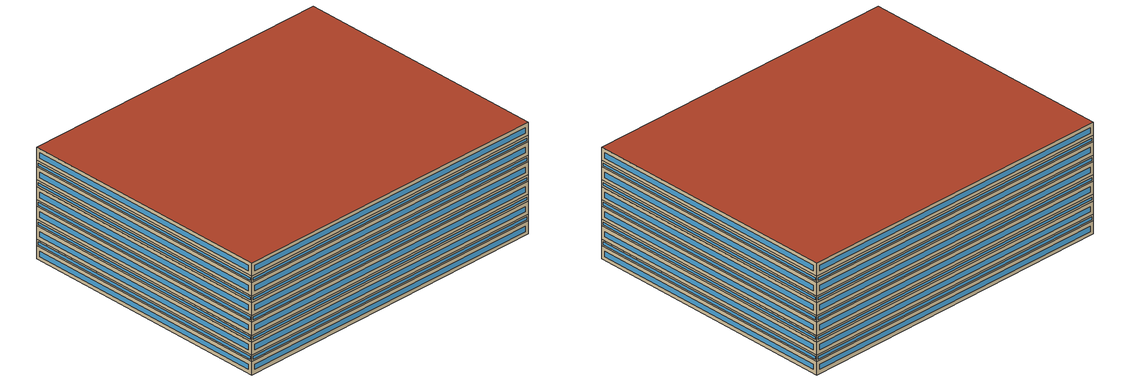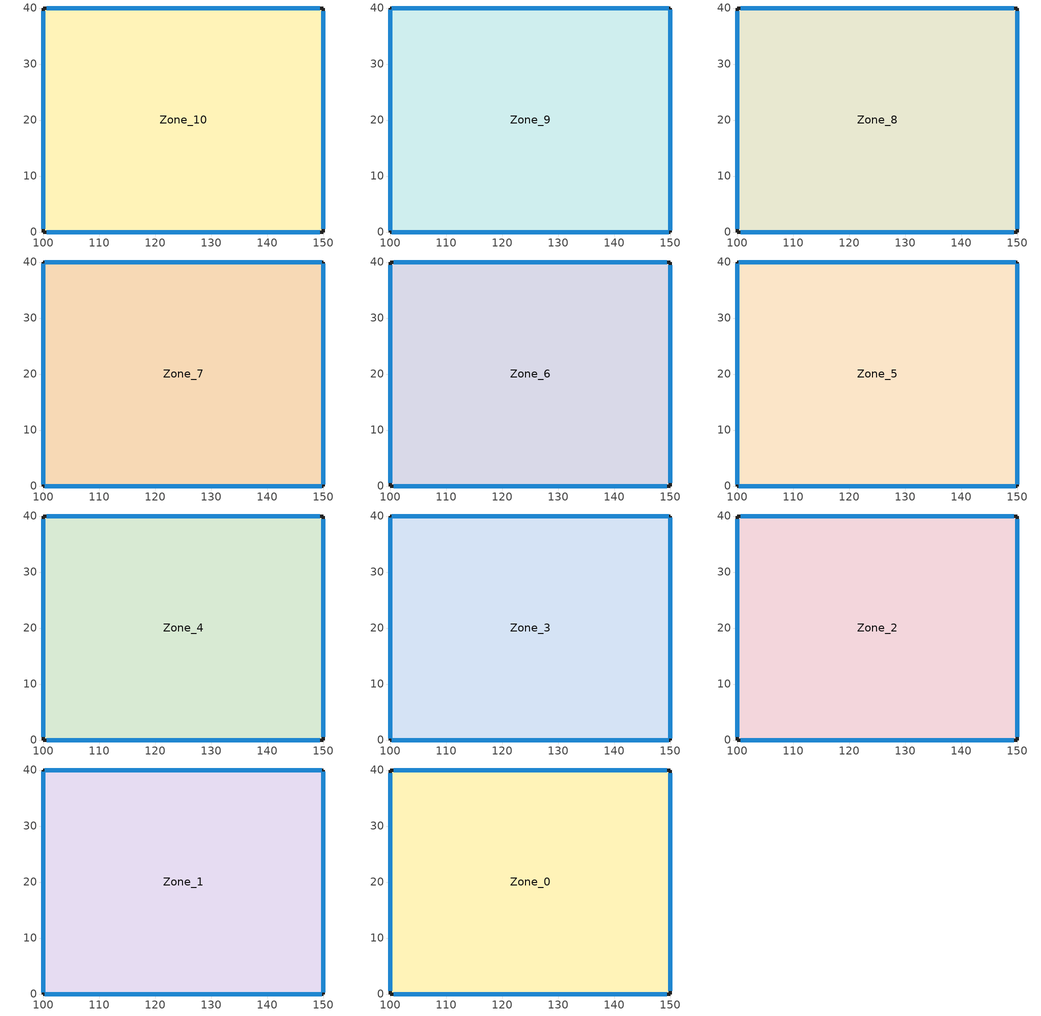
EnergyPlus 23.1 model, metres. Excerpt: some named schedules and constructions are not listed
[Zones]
Zone_10
 floor outside (90.1-2019 Nonresidential CZ 0 Exterior Floor (Mass)): 150,0 100,0 100,40 150,40 z0.5
 wall outside (90.1-2019 Nonresidential CZ 0 Exterior Wall (Mass)): 150,0 150,40 100,40 100,0 150,0 z0.5:2.5
 window (90.1-2019 Nonresidential CZ 0 Glazing (Operable)): 150,0.59 150,39.41 / 149.41,40 100.59,40 / 100,39.41 100,0.59 / 100.59,0 149.41,0 z1.09:1.91
Zone_9
 floor to Zone_10 (Interior Slab (Mass)_FLIPPED): 150,0 100,0 100,40 150,40 z2.5
 wall outside (90.1-2019 Nonresidential CZ 0 Exterior Wall (Mass)): 150,0 150,40 100,40 100,0 150,0 z2.5:3.5
 window (90.1-2019 Nonresidential CZ 0 Glazing (Operable)): 150,0.3 150,39.7 / 149.7,40 100.3,40 / 100,39.7 100,0.3 / 100.3,0 149.7,0 z2.8:3.2
Zone_8
 floor to Zone_9 (Interior Slab (Mass)_FLIPPED): 150,0 100,0 100,40 150,40 z3.5
 wall outside (90.1-2019 Nonresidential CZ 0 Exterior Wall (Mass)): 150,0 150,40 100,40 100,0 150,0 z3.5:5.5
 window (90.1-2019 Nonresidential CZ 0 Glazing (Operable)): 150,0.59 150,39.41 / 149.41,40 100.59,40 / 100,39.41 100,0.59 / 100.59,0 149.41,0 z4.09:4.91
Zone_7
 floor to Zone_8 (Interior Slab (Mass)_FLIPPED): 150,0 100,0 100,40 150,40 z5.5
 wall outside (90.1-2019 Nonresidential CZ 0 Exterior Wall (Mass)): 150,0 150,40 100,40 100,0 150,0 z5.5:6.5
 window (90.1-2019 Nonresidential CZ 0 Glazing (Operable)): 150,0.3 150,39.7 / 149.7,40 100.3,40 / 100,39.7 100,0.3 / 100.3,0 149.7,0 z5.8:6.2
Zone_6
 floor to Zone_7 (Interior Slab (Mass)_FLIPPED): 150,0 100,0 100,40 150,40 z6.5
 wall outside (90.1-2019 Nonresidential CZ 0 Exterior Wall (Mass)): 150,0 150,40 100,40 100,0 150,0 z6.5:8.5
 window (90.1-2019 Nonresidential CZ 0 Glazing (Operable)): 150,0.59 150,39.41 / 149.41,40 100.59,40 / 100,39.41 100,0.59 / 100.59,0 149.41,0 z7.09:7.91
Zone_5
 floor to Zone_6 (Interior Slab (Mass)_FLIPPED): 150,0 100,0 100,40 150,40 z8.5
 wall outside (90.1-2019 Nonresidential CZ 0 Exterior Wall (Mass)): 150,0 150,40 100,40 100,0 150,0 z8.5:9.5
 window (90.1-2019 Nonresidential CZ 0 Glazing (Operable)): 150,0.3 150,39.7 / 149.7,40 100.3,40 / 100,39.7 100,0.3 / 100.3,0 149.7,0 z8.8:9.2
Zone_4
 floor to Zone_5 (Interior Slab (Mass)_FLIPPED): 150,0 100,0 100,40 150,40 z9.5
 wall outside (90.1-2019 Nonresidential CZ 0 Exterior Wall (Mass)): 150,0 150,40 100,40 100,0 150,0 z9.5:11.5
 window (90.1-2019 Nonresidential CZ 0 Glazing (Operable)): 150,0.59 150,39.41 / 149.41,40 100.59,40 / 100,39.41 100,0.59 / 100.59,0 149.41,0 z10.09:10.91
Zone_3
 floor to Zone_4 (Interior Slab (Mass)_FLIPPED): 150,0 100,0 100,40 150,40 z11.5
 wall outside (90.1-2019 Nonresidential CZ 0 Exterior Wall (Mass)): 150,0 150,40 100,40 100,0 150,0 z11.5:12.5
 window (90.1-2019 Nonresidential CZ 0 Glazing (Operable)): 150,0.3 150,39.7 / 149.7,40 100.3,40 / 100,39.7 100,0.3 / 100.3,0 149.7,0 z11.8:12.2
Zone_2
 floor to Zone_3 (Interior Slab (Mass)_FLIPPED): 150,0 100,0 100,40 150,40 z12.5
 wall outside (90.1-2019 Nonresidential CZ 0 Exterior Wall (Mass)): 150,0 150,40 100,40 100,0 150,0 z12.5:14.5
 window (90.1-2019 Nonresidential CZ 0 Glazing (Operable)): 150,0.59 150,39.41 / 149.41,40 100.59,40 / 100,39.41 100,0.59 / 100.59,0 149.41,0 z13.09:13.91
Zone_1
 floor to Zone_2 (Interior Slab (Mass)_FLIPPED): 150,0 100,0 100,40 150,40 z14.5
 wall outside (90.1-2019 Nonresidential CZ 0 Exterior Wall (Mass)): 150,0 150,40 100,40 100,0 150,0 z14.5:15.5
 window (90.1-2019 Nonresidential CZ 0 Glazing (Operable)): 150,0.3 150,39.7 / 149.7,40 100.3,40 / 100,39.7 100,0.3 / 100.3,0 149.7,0 z14.8:15.2
Zone_0
 floor to Zone_1 (Interior Slab (Mass)_FLIPPED): 150,0 100,0 100,40 150,40 z15.5
 wall outside (90.1-2019 Nonresidential CZ 0 Exterior Wall (Mass)): 150,0 150,40 100,40 100,0 150,0 z15.5:17.5
 window (90.1-2019 Nonresidential CZ 0 Glazing (Operable)): 150,0.59 150,39.41 / 149.41,40 100.59,40 / 100,39.41 100,0.59 / 100.59,0 149.41,0 z16.09:16.91
 roof outside (90.1-2019 Nonresidential CZ 0 Exterior Roof (Mass)): 150,0 150,40 100,40 100,0 z17.5
[Schedule:Week:Daily]
NatVentAvail_Zone_3_28: d80e90af-589b-43bb-b88a-c8fc7f86555a, e2495a7b-3557-4f34-a79a-8bb84a395f04, a6f10251-181e-4d9f-8642-d4905c0fa19c, 83df80be-4a06-49b6-abc3-09a4a07ff74b, e7a281bd-52c2-46c5-981f-dd0cb92ea178, 3a408d6b-6706-4f19-9da4-175efdc346c1, bbdb9603-99d2-4945-a40f-8860eb3ecb7d, d80e90af-589b-43bb-b88a-c8fc7f86555a, d80e90af-589b-43bb-b88a-c8fc7f86555a, d80e90af-589b-43bb-b88a-c8fc7f86555a, d80e90af-589b-43bb-b88a-c8fc7f86555a, d80e90af-589b-43bb-b88a-c8fc7f86555a
NatVentAvail_Zone_3_29: 76ea2deb-3a98-498d-b5d3-83188b9adfd5, 51b88822-a988-4789-91b6-81b324833c6f, 24ed91e4-add4-4406-9937-6e0c70eb6394, 49316db7-593b-4673-a474-59197a7b1b01, e7a281bd-52c2-46c5-981f-dd0cb92ea178, e7a281bd-52c2-46c5-981f-dd0cb92ea178, 5ff06012-698c-4b8d-92ce-bd57898b1fdf, 76ea2deb-3a98-498d-b5d3-83188b9adfd5, 76ea2deb-3a98-498d-b5d3-83188b9adfd5, 76ea2deb-3a98-498d-b5d3-83188b9adfd5, 76ea2deb-3a98-498d-b5d3-83188b9adfd5, 76ea2deb-3a98-498d-b5d3-83188b9adfd5
NatVentAvail_Zone_3_30: 6d4f6ddf-91d3-466e-917f-9082039be961, 3c8b651d-c98e-4425-a7c7-2414b5bc7adb, 88ce0cd5-ef56-4b29-860a-b077dc0acaac, 19ab8196-e835-4e14-8224-0e0e2faa170b, 51bea33f-3ec7-47fd-b0b6-314792ea5e7d, 4a491d06-1568-4bd6-ad5c-b0ddd39c625f, 09d4aaac-a222-403c-96c6-562b6c143c8e, 6d4f6ddf-91d3-466e-917f-9082039be961, 6d4f6ddf-91d3-466e-917f-9082039be961, 6d4f6ddf-91d3-466e-917f-9082039be961, 6d4f6ddf-91d3-466e-917f-9082039be961, 6d4f6ddf-91d3-466e-917f-9082039be961
NatVentAvail_Zone_3_31: 08b02658-76b2-4b86-bd93-ddacbb11fa89, 39518dd0-0a15-466f-8698-f2fcd11dc8e4, 24ed91e4-add4-4406-9937-6e0c70eb6394, 8e26ca55-ed77-4f99-8675-7e725032b6c5, 56324009-1315-4375-bfbb-6722f60f8826, 3ea86236-a702-47e3-8e0d-a12033049186, 59f253c3-886c-497e-8655-a8acbb058e50, 08b02658-76b2-4b86-bd93-ddacbb11fa89, 08b02658-76b2-4b86-bd93-ddacbb11fa89, 08b02658-76b2-4b86-bd93-ddacbb11fa89, 08b02658-76b2-4b86-bd93-ddacbb11fa89, 08b02658-76b2-4b86-bd93-ddacbb11fa89
NatVentAvail_Zone_3_32: bfbba250-1cfe-49cc-baa1-2a7f3d2062b8, 64e8c2a3-39b4-4f80-b981-4350c4fa29a9, bde229f1-f247-4455-9d0f-cf9f7d2f75bd, 3ead279e-94c7-4aca-9ef9-97f1ea18fa04, 61543029-a467-43b4-84b0-0e6fa0097de7, 967d349e-d181-4d60-a15c-066234133871, f8ea0cde-5d29-42fe-99d1-4bdac3931485, bfbba250-1cfe-49cc-baa1-2a7f3d2062b8, bfbba250-1cfe-49cc-baa1-2a7f3d2062b8, bfbba250-1cfe-49cc-baa1-2a7f3d2062b8, bfbba250-1cfe-49cc-baa1-2a7f3d2062b8, bfbba250-1cfe-49cc-baa1-2a7f3d2062b8
NatVentAvail_Zone_3_33: 9d8af321-a780-4590-8d0e-a462cbd2782f, b331773e-9563-404a-8105-c508cc4a80a7, 105e578c-39fa-415f-b716-2e00edc91201, 4e189082-ce70-4316-bac2-4349eb797ff1, 7cb3a097-342b-4ee2-8d1c-7d726f142fce, 94c58baa-f86b-4e07-865e-fc9b777fd29d, c78975c9-af95-438a-b1b9-3ec9c43d1728, 9d8af321-a780-4590-8d0e-a462cbd2782f, 9d8af321-a780-4590-8d0e-a462cbd2782f, 9d8af321-a780-4590-8d0e-a462cbd2782f, 9d8af321-a780-4590-8d0e-a462cbd2782f, 9d8af321-a780-4590-8d0e-a462cbd2782f
NatVentAvail_Zone_3_34: 19656c4a-73a8-42ce-bc73-1936e13a9b17, a5eed6eb-7845-4bce-a64f-499fe1fc977d, f5dad141-542a-48d2-b0c4-1b4ec5e46d7d, 9329e68a-2e65-4d1e-9fd8-4b7cfb59a1c5, 9945b6db-7c43-4eef-b257-461fecd890eb, e0b4ecd6-dd4a-461d-a41e-b6066fcd006b, 8c8cd6b4-05ff-423a-a179-7f283f102131, 19656c4a-73a8-42ce-bc73-1936e13a9b17, 19656c4a-73a8-42ce-bc73-1936e13a9b17, 19656c4a-73a8-42ce-bc73-1936e13a9b17, 19656c4a-73a8-42ce-bc73-1936e13a9b17, 19656c4a-73a8-42ce-bc73-1936e13a9b17
NatVentAvail_Zone_3_35: 3e52ead4-57af-4b8b-a33e-194f56119c82, 994c9187-010f-49c9-a565-14e2f839baa9, 3ae7b580-9877-4d38-86a1-b7ff7554ca40, c5aeec02-a43e-4bac-ba74-ecad6c466308, b1ff2ce5-6a89-443a-8d96-e35d44eaa55e, 08cdff39-bd2a-43c5-aa59-b8ef5b7663d0, f6db0dd1-6b82-4d6d-9330-5ccdcdecd233, 3e52ead4-57af-4b8b-a33e-194f56119c82, 3e52ead4-57af-4b8b-a33e-194f56119c82, 3e52ead4-57af-4b8b-a33e-194f56119c82, 3e52ead4-57af-4b8b-a33e-194f56119c82, 3e52ead4-57af-4b8b-a33e-194f56119c82
NatVentAvail_Zone_3_36: 4ec0039d-1b7a-4eb6-8737-df491c041be9, 217e7899-5055-4b25-ac84-e2c41d29c7c9, 379cec46-7375-4787-a3ea-59b6d851809c, fd88582d-4a79-496f-842d-53a4951aaa6e, 24ca39fd-c9a7-49e4-b664-244fa4524e71, 78da4b78-4c2f-4f66-a876-360ef1b501aa, 2b397f9f-8be1-4396-8707-4f27285c48cf, 4ec0039d-1b7a-4eb6-8737-df491c041be9, 4ec0039d-1b7a-4eb6-8737-df491c041be9, 4ec0039d-1b7a-4eb6-8737-df491c041be9, 4ec0039d-1b7a-4eb6-8737-df491c041be9, 4ec0039d-1b7a-4eb6-8737-df491c041be9
NatVentAvail_Zone_3_37: e7a281bd-52c2-46c5-981f-dd0cb92ea178, b8805d62-9d17-4009-af3e-fc602884618f, 6cf39b9c-fc03-4b23-b99c-0532eb88eb77, 7579637a-08e5-423b-8ea7-baa055306e46, 946d18d2-8286-4fa9-85be-0205dd396625, 376c1599-d0a1-46f3-9493-42d7791fb4d7, df630b5f-5f00-4fbf-bfa5-132ac7efb88c, e7a281bd-52c2-46c5-981f-dd0cb92ea178, e7a281bd-52c2-46c5-981f-dd0cb92ea178, e7a281bd-52c2-46c5-981f-dd0cb92ea178, e7a281bd-52c2-46c5-981f-dd0cb92ea178, e7a281bd-52c2-46c5-981f-dd0cb92ea178
NatVentAvail_Zone_3_38: 64ad1f8c-05bd-487c-b22d-56ffead7ba04, b61adb68-b918-4747-b5d9-bdfe9abeb912, 4ec0039d-1b7a-4eb6-8737-df491c041be9, 8e375b2b-a891-4bdd-8b80-f3da677526f3, c23cba38-598c-4169-b744-e83a8cdb6729, d3552a68-e5e8-4bd8-a2a7-ada559d29e74, 3543f37b-078f-459d-8035-ebed69901573, 64ad1f8c-05bd-487c-b22d-56ffead7ba04, 64ad1f8c-05bd-487c-b22d-56ffead7ba04, 64ad1f8c-05bd-487c-b22d-56ffead7ba04, 64ad1f8c-05bd-487c-b22d-56ffead7ba04, 64ad1f8c-05bd-487c-b22d-56ffead7ba04
NatVentAvail_Zone_3_39: 2ba26b7c-ec20-4d35-9d4d-c5aa899999db, 413e2c8c-dfcb-4d5b-8417-67235d4ff455, e0b2708d-d036-4065-8009-799a6ab6b869, 348c67b5-45d8-454e-a031-27df1e91040f, 7ef56c1d-9063-41ca-89f9-c9e5686adbaa, 6f386ad1-5483-4561-926f-fee2ae327a0c, e7a281bd-52c2-46c5-981f-dd0cb92ea178, 2ba26b7c-ec20-4d35-9d4d-c5aa899999db, 2ba26b7c-ec20-4d35-9d4d-c5aa899999db, 2ba26b7c-ec20-4d35-9d4d-c5aa899999db, 2ba26b7c-ec20-4d35-9d4d-c5aa899999db, 2ba26b7c-ec20-4d35-9d4d-c5aa899999db
NatVentAvail_Zone_3_40: 49316db7-593b-4673-a474-59197a7b1b01, 1ff4f55e-eb00-4cd6-aeb0-2d0123ac9bb8, 88ab5710-4397-4999-aae0-e881b17e4276, 4d286701-b92c-455e-b894-5453b1821da1, 3ac1dbba-62e1-4b42-843b-0831d408b5fa, 215fbbbf-0d91-4de5-9062-f723caeb6d96, 32cde240-e5fa-4eca-93c0-b3b2998749a0, 49316db7-593b-4673-a474-59197a7b1b01, 49316db7-593b-4673-a474-59197a7b1b01, 49316db7-593b-4673-a474-59197a7b1b01, 49316db7-593b-4673-a474-59197a7b1b01, 49316db7-593b-4673-a474-59197a7b1b01
NatVentAvail_Zone_3_41: 6f28c7cb-3fd8-4e08-998a-bdea174bcc86, f3d3fc48-a54b-4110-8d26-9df699d76dc6, 6e4e8352-0c73-4fca-8a74-9517e038c92e, 99579549-4a20-4b31-81c6-d9f0dc9459b8, 37744ef3-2540-4f8f-82d6-f57c2db8f54f, 315e8d59-c7a6-4108-a425-9f52c9d7d485, 1adca1df-f87a-410c-acf9-034743cee1dd, 6f28c7cb-3fd8-4e08-998a-bdea174bcc86, 6f28c7cb-3fd8-4e08-998a-bdea174bcc86, 6f28c7cb-3fd8-4e08-998a-bdea174bcc86, 6f28c7cb-3fd8-4e08-998a-bdea174bcc86, 6f28c7cb-3fd8-4e08-998a-bdea174bcc86
NatVentAvail_Zone_3_42: a7328972-b9bf-471a-a11c-f1c995075a82, 9cfb7f4e-4dc2-47ca-a554-8c610cbaf224, 7a431888-ab05-4895-86a7-ffc0a3587de8, 4091606e-c31f-4823-bc00-43d65248395d, b7e57ab2-a489-4fb2-8cde-1d494b646a68, 2216343d-3841-40f2-a49f-6097f0f677be, e343d537-4d09-4cd6-b268-66b1de04febb, a7328972-b9bf-471a-a11c-f1c995075a82, a7328972-b9bf-471a-a11c-f1c995075a82, a7328972-b9bf-471a-a11c-f1c995075a82, a7328972-b9bf-471a-a11c-f1c995075a82, a7328972-b9bf-471a-a11c-f1c995075a82
NatVentAvail_Zone_3_43: 3af410d3-c99c-4589-bc73-c9e9a6c0ab73, ca0514e6-15e5-43fc-9152-7c261e085220, a3b6db8e-9f9d-4135-82da-a6ac005a2d3a, d63bd568-5a6c-4449-b586-2ac1449fe94d, b1ce6598-c29e-4220-954f-77b5fde9ebf7, 2eeebe14-c9ee-4bc4-a164-070da2258496, 9161901d-0f7a-4078-8593-f09987c7db97, 3af410d3-c99c-4589-bc73-c9e9a6c0ab73, 3af410d3-c99c-4589-bc73-c9e9a6c0ab73, 3af410d3-c99c-4589-bc73-c9e9a6c0ab73, 3af410d3-c99c-4589-bc73-c9e9a6c0ab73, 3af410d3-c99c-4589-bc73-c9e9a6c0ab73
NatVentAvail_Zone_3_44: f20dfdc0-ebca-4051-904d-1e82afc3a595, 11bf2a74-0d18-48e4-8699-6777100bd28d, 9ea961b2-ac5c-4bc3-9e1a-967c93119fe7, 5d2b21ac-12a4-41b7-ad59-ca25f72bc6d4, 90a8540f-f645-4c42-afb4-43ef4d00fa04, 1b20a4ab-f55f-48fa-91a1-428f9ab924bf, bd81117e-db5f-4612-9e33-ac1c85f2e500, f20dfdc0-ebca-4051-904d-1e82afc3a595, f20dfdc0-ebca-4051-904d-1e82afc3a595, f20dfdc0-ebca-4051-904d-1e82afc3a595, f20dfdc0-ebca-4051-904d-1e82afc3a595, f20dfdc0-ebca-4051-904d-1e82afc3a595
NatVentAvail_Zone_3_45: 9561be1d-9728-4a63-9683-414e658ba770, 3c8b651d-c98e-4425-a7c7-2414b5bc7adb, b33bd7bf-34ac-49fa-a721-d53ede74d103, 36e1c470-c337-4b16-b0d2-bbd79bc27b91, e0b2708d-d036-4065-8009-799a6ab6b869, 1e1ed1b8-60ca-4858-92fd-03c2e15c98fc, 9561be1d-9728-4a63-9683-414e658ba770, 9561be1d-9728-4a63-9683-414e658ba770, 9561be1d-9728-4a63-9683-414e658ba770, 9561be1d-9728-4a63-9683-414e658ba770, 9561be1d-9728-4a63-9683-414e658ba770, 9561be1d-9728-4a63-9683-414e658ba770
NatVentAvail_Zone_3_46: 9b530ce9-eca5-4026-a7f3-7d5d08ebb73a, 9cfb7f4e-4dc2-47ca-a554-8c610cbaf224, efc2627a-638b-44db-a32b-ba7aabb29f3e, b9acaa56-f80d-405e-ac9f-cb2e204cb968, ae0897ba-8887-4847-a761-27c239ed7601, 3297a3ee-9c46-4016-8248-e6be1df6c419, ab1614ab-8b7d-4aa1-94da-80e3146759a0, 9b530ce9-eca5-4026-a7f3-7d5d08ebb73a, 9b530ce9-eca5-4026-a7f3-7d5d08ebb73a, 9b530ce9-eca5-4026-a7f3-7d5d08ebb73a, 9b530ce9-eca5-4026-a7f3-7d5d08ebb73a, 9b530ce9-eca5-4026-a7f3-7d5d08ebb73a
NatVentAvail_Zone_3_47: 515cca9f-4e25-4a83-8ddb-3425e52cfe38, 09789c35-cfb8-4bbf-a665-055d4ddc3414, 70b5d770-b65c-47d5-880c-bd9f8c16a181, cad569ce-6c94-44cb-8b06-e0dfcd3f8ebc, e02675c0-2145-4f2d-b866-b4437324e750, abe05051-f22d-4b8d-bc26-82020d40070c, cb54f970-1888-41eb-9152-91167afa7c9f, 515cca9f-4e25-4a83-8ddb-3425e52cfe38, 515cca9f-4e25-4a83-8ddb-3425e52cfe38, 515cca9f-4e25-4a83-8ddb-3425e52cfe38, 515cca9f-4e25-4a83-8ddb-3425e52cfe38, 515cca9f-4e25-4a83-8ddb-3425e52cfe38
NatVentAvail_Zone_3_48: 54c90973-5cc0-41e0-a3f7-258a48d5af04, 6780341f-c2db-469e-bb10-98202515659c, bec4e297-1fd8-41f1-bc3c-21d9c0d6a49e, 22b1dbbe-48a8-486d-a650-da732dd629e4, 5a30dced-8725-4129-b743-637dbfeefdcf, 8baa16bb-a770-4d34-814c-a8187f6184e9, 195f32c6-d95c-4cea-ad76-a6efbabf8828, 54c90973-5cc0-41e0-a3f7-258a48d5af04, 54c90973-5cc0-41e0-a3f7-258a48d5af04, 54c90973-5cc0-41e0-a3f7-258a48d5af04, 54c90973-5cc0-41e0-a3f7-258a48d5af04, 54c90973-5cc0-41e0-a3f7-258a48d5af04
NatVentAvail_Zone_3_49: 5535dfd7-1840-4866-b553-4c7d2a079241, 7ac7f299-17b0-4f22-873a-43e742d2bf2f, bcfb64e9-810d-47e1-8773-46ee2ec71daf, e0ab2e9f-16b6-4b2d-a3f6-866f0204b712, ece5d0b2-caa5-42af-8b0c-2044de4c1a93, 681e4c00-ee07-4746-bba2-828fb4a86f7a, 19106470-ebe0-4fd6-aba5-e244b25a6a50, 5535dfd7-1840-4866-b553-4c7d2a079241, 5535dfd7-1840-4866-b553-4c7d2a079241, 5535dfd7-1840-4866-b553-4c7d2a079241, 5535dfd7-1840-4866-b553-4c7d2a079241, 5535dfd7-1840-4866-b553-4c7d2a079241
NatVentAvail_Zone_3_50: 061ec2b3-2852-460e-8bc0-9fd7884f8d77, 88ab5710-4397-4999-aae0-e881b17e4276, 3f37206c-4197-45cd-98ea-0984f4deacec, 72450507-12fe-49ff-b89a-2fc7617f1e69, bfb82fbf-b47d-4d48-ae5d-551a76c600b6, 8aab0947-abcf-4301-870c-0dd4ea232bfe, 716afb38-1443-430a-b722-17b5f5ea314b, 061ec2b3-2852-460e-8bc0-9fd7884f8d77, 061ec2b3-2852-460e-8bc0-9fd7884f8d77, 061ec2b3-2852-460e-8bc0-9fd7884f8d77, 061ec2b3-2852-460e-8bc0-9fd7884f8d77, 061ec2b3-2852-460e-8bc0-9fd7884f8d77
NatVentAvail_Zone_3_51: f649436d-c745-4121-b6a8-7e4811c78565, 6a90260f-5a77-45cd-af74-3d8e9420df5e, e83e513a-5cc3-4951-919f-0acb3c551088, 21332c96-ee0f-4f07-8ed8-9d81e801c9cd, a8efd32e-b182-4a8a-838c-d9f33b935da4, 96f2065a-acc6-4bd9-8c1b-8470a197e6e6, 3ea86236-a702-47e3-8e0d-a12033049186, f649436d-c745-4121-b6a8-7e4811c78565, f649436d-c745-4121-b6a8-7e4811c78565, f649436d-c745-4121-b6a8-7e4811c78565, f649436d-c745-4121-b6a8-7e4811c78565, f649436d-c745-4121-b6a8-7e4811c78565
NatVentAvail_Zone_3_52: ba30712a-261f-415b-a7e0-54356889589b, ba30712a-261f-415b-a7e0-54356889589b, ba30712a-261f-415b-a7e0-54356889589b, ba30712a-261f-415b-a7e0-54356889589b, ba30712a-261f-415b-a7e0-54356889589b, ba30712a-261f-415b-a7e0-54356889589b, ba30712a-261f-415b-a7e0-54356889589b, ba30712a-261f-415b-a7e0-54356889589b, ba30712a-261f-415b-a7e0-54356889589b, ba30712a-261f-415b-a7e0-54356889589b, ba30712a-261f-415b-a7e0-54356889589b, ba30712a-261f-415b-a7e0-54356889589b
CoolAvail_Zone_4_0: 45735616-b2b6-4659-9007-e98fcdeeb41a, bee6b387-4d5e-4adb-b40b-2d77ddca55e5, 3a48376d-20cd-4bba-b36f-86c63b9ac52a, df38ffa7-593c-4015-b16a-774c36ff343f, b46b6d6e-4c68-48b8-a44c-f68aec9fa1f5, 6f20e371-e905-45ff-bfaf-3c4e4b2f6c1f, d33addf9-3e4f-4066-ad29-e74b2ac8d158, 45735616-b2b6-4659-9007-e98fcdeeb41a, 45735616-b2b6-4659-9007-e98fcdeeb41a, 45735616-b2b6-4659-9007-e98fcdeeb41a, 45735616-b2b6-4659-9007-e98fcdeeb41a, 45735616-b2b6-4659-9007-e98fcdeeb41a
CoolAvail_Zone_4_1: f4a2c2a8-6a30-4858-af05-fa7fe88aa03f, 123fdfc5-2a34-42e2-a59b-9266109ac945, 02765e4a-7390-4a99-a03b-117e835a0fcd, 81f3ba6f-d2af-40de-8324-ff5e4c9c1e29, bd52deb5-58d0-44fd-8660-97501851f56e, 74daaa1f-2ec1-46a9-bae6-f6bf3065e719, 3c379e7a-4bf1-4403-b208-dc5fe1048df2, f4a2c2a8-6a30-4858-af05-fa7fe88aa03f, f4a2c2a8-6a30-4858-af05-fa7fe88aa03f, f4a2c2a8-6a30-4858-af05-fa7fe88aa03f, f4a2c2a8-6a30-4858-af05-fa7fe88aa03f, f4a2c2a8-6a30-4858-af05-fa7fe88aa03f
CoolAvail_Zone_4_2: a0fd59c7-d126-44cf-b412-6338062f7ca9, 94490f4e-fb9c-40d4-8c86-7b4855d197ab, bd52deb5-58d0-44fd-8660-97501851f56e, 21b91c89-6676-400a-9a28-4d138fb9ab44, bee6b387-4d5e-4adb-b40b-2d77ddca55e5, 6bde32fa-5429-49f1-963e-181384f1e10e, 0069a858-01c8-4d90-b737-f047621475dc, a0fd59c7-d126-44cf-b412-6338062f7ca9, a0fd59c7-d126-44cf-b412-6338062f7ca9, a0fd59c7-d126-44cf-b412-6338062f7ca9, a0fd59c7-d126-44cf-b412-6338062f7ca9, a0fd59c7-d126-44cf-b412-6338062f7ca9
CoolAvail_Zone_4_3: 8ac08239-8bdb-4184-9bfe-3cb0b5e9a97e, f7465ff5-cc3b-4403-82c9-82521ef3cb90, a1561be3-55ee-4e57-a287-591a479e8bf1, b73a8764-2c93-4235-99de-2399ed545a44, 87ddf09f-0acc-4952-84e5-459877a3d10f, 45735616-b2b6-4659-9007-e98fcdeeb41a, 5f942b04-503d-43e7-8c57-0119571af138, 8ac08239-8bdb-4184-9bfe-3cb0b5e9a97e, 8ac08239-8bdb-4184-9bfe-3cb0b5e9a97e, 8ac08239-8bdb-4184-9bfe-3cb0b5e9a97e, 8ac08239-8bdb-4184-9bfe-3cb0b5e9a97e, 8ac08239-8bdb-4184-9bfe-3cb0b5e9a97e
CoolAvail_Zone_4_4: b87b3b1c-751c-42fa-92db-3c0539987839, 8e94b0bc-d4b0-4aff-9e56-76a1adbb8d0a, 6896a997-09bc-4cb5-adef-ad1bdb4518cb, e380c8b1-286c-4a9c-aa02-f7e6a70574e0, c00eba58-7d6f-4fdd-ac65-0fd2af3947e4, ed3caabc-092e-42be-8969-d36d5941d1e9, 8e94b0bc-d4b0-4aff-9e56-76a1adbb8d0a, b87b3b1c-751c-42fa-92db-3c0539987839, b87b3b1c-751c-42fa-92db-3c0539987839, b87b3b1c-751c-42fa-92db-3c0539987839, b87b3b1c-751c-42fa-92db-3c0539987839, b87b3b1c-751c-42fa-92db-3c0539987839
CoolAvail_Zone_4_5: bfa7a8d4-6c56-4eff-bc5e-0618cf705621, 9cbed45e-63e8-4420-9a23-7f25957aa236, ef76ad71-7aaa-48a0-8e2c-fa70e842b56d, a43690ce-abb1-4da6-8cce-8481ea17eb74, 9cea89d7-eb24-4dcb-80fd-6958ede221d2, f4515d3c-328b-4c36-b737-3e4fbc606386, d6c9fbda-9c15-47d9-b869-da36010bdc4e, bfa7a8d4-6c56-4eff-bc5e-0618cf705621, bfa7a8d4-6c56-4eff-bc5e-0618cf705621, bfa7a8d4-6c56-4eff-bc5e-0618cf705621, bfa7a8d4-6c56-4eff-bc5e-0618cf705621, bfa7a8d4-6c56-4eff-bc5e-0618cf705621
CoolAvail_Zone_4_6: 59e5be97-33a9-4e03-82cd-77cbf9fea0a8, f5dad141-542a-48d2-b0c4-1b4ec5e46d7d, e0329e75-8594-46f3-8365-09f184f3d3c9, b85ddf77-71dd-4be8-8f48-0589f0cc54c9, 7c17c076-9c5c-4c49-8d7e-45ff4d4fd69f, 12a81014-9a70-4d75-962c-54732fd2817a, c8675d83-cc90-463b-8c33-fb7fa0b07f96, 59e5be97-33a9-4e03-82cd-77cbf9fea0a8, 59e5be97-33a9-4e03-82cd-77cbf9fea0a8, 59e5be97-33a9-4e03-82cd-77cbf9fea0a8, 59e5be97-33a9-4e03-82cd-77cbf9fea0a8, 59e5be97-33a9-4e03-82cd-77cbf9fea0a8
CoolAvail_Zone_4_7: cc56d085-d39f-49b6-9984-6ebc21cebae5, 10959cd0-f199-414d-9872-cf62450d83ae, 3cb80067-d96f-4fd9-81ae-80d8df03a0bd, d27c0b45-92c3-4db3-94aa-8d0116486a5d, faa8700b-9fde-41c6-9d48-d74e5590db6a, be9f164d-7db2-450c-ba37-8baf8c0ef6a5, 0efa19ce-e470-418a-8fb1-a87900ff5547, cc56d085-d39f-49b6-9984-6ebc21cebae5, cc56d085-d39f-49b6-9984-6ebc21cebae5, cc56d085-d39f-49b6-9984-6ebc21cebae5, cc56d085-d39f-49b6-9984-6ebc21cebae5, cc56d085-d39f-49b6-9984-6ebc21cebae5
CoolAvail_Zone_4_8: 11e1f09c-7582-4db8-b70a-5f12b58b5dc1, 8d978f04-2901-4319-afd5-be1bd5bee483, 486659df-fef1-48ce-bb1c-c3dd13010f79, 0366723c-bc0d-41cf-a795-b8832c644d88, d8c662f0-4c6b-42ae-a5f8-e1e0e819b8d4, 562e9b33-d1b3-493e-8375-723c1353a6f5, 8a405f9d-42d0-44d9-96d0-330464419840, 11e1f09c-7582-4db8-b70a-5f12b58b5dc1, 11e1f09c-7582-4db8-b70a-5f12b58b5dc1, 11e1f09c-7582-4db8-b70a-5f12b58b5dc1, 11e1f09c-7582-4db8-b70a-5f12b58b5dc1, 11e1f09c-7582-4db8-b70a-5f12b58b5dc1
CoolAvail_Zone_4_9: f2db2952-6156-4be0-b031-513d2b609a8c, c3d44b06-ad62-4a2a-9ce1-f80689ff660c, 8a405f9d-42d0-44d9-96d0-330464419840, 26011c86-58b0-47a6-b7ac-7f8563470614, ee257502-f434-459f-b2b2-f89f0795eda3, 5e1cf9e3-ebf4-4ece-97b1-18b0a8a31690, 263a5a61-1005-4029-ad1b-b767cfe35c9a, f2db2952-6156-4be0-b031-513d2b609a8c, f2db2952-6156-4be0-b031-513d2b609a8c, f2db2952-6156-4be0-b031-513d2b609a8c, f2db2952-6156-4be0-b031-513d2b609a8c, f2db2952-6156-4be0-b031-513d2b609a8c
CoolAvail_Zone_4_10: b28ff34a-97d2-4053-96a5-9acbe20769d3, 8a405f9d-42d0-44d9-96d0-330464419840, 63384a4c-9a77-477f-b9fc-a7fdd59f03d3, c76344e2-4c84-49b0-b137-45472a97be06, dacf9c4f-a16a-4dea-aa38-e56684c88150, d44360a1-31f5-418b-95dc-6b8b4617e77d, 5390ab0d-8085-4e6a-8bdc-433647d100b4, b28ff34a-97d2-4053-96a5-9acbe20769d3, b28ff34a-97d2-4053-96a5-9acbe20769d3, b28ff34a-97d2-4053-96a5-9acbe20769d3, b28ff34a-97d2-4053-96a5-9acbe20769d3, b28ff34a-97d2-4053-96a5-9acbe20769d3
CoolAvail_Zone_4_11: 8a405f9d-42d0-44d9-96d0-330464419840, 2b8d5e29-07b5-4375-84f3-7e73669e9175, 3a0204a8-4d5d-41e9-8140-a7a473ba1b05, cb9b3dab-3040-43a9-9f2c-7b7c161b15a6, a3d280ab-82f1-45d7-8cca-5a24b01e2a6f, c001c453-f69e-448c-8d33-b542edf875d6, 191eb09b-cef3-4d27-8d14-0055ef203aa4, 8a405f9d-42d0-44d9-96d0-330464419840, 8a405f9d-42d0-44d9-96d0-330464419840, 8a405f9d-42d0-44d9-96d0-330464419840, 8a405f9d-42d0-44d9-96d0-330464419840, 8a405f9d-42d0-44d9-96d0-330464419840
CoolAvail_Zone_4_12: 8d9dd40b-f5b2-4f36-824a-397c20008174, 41e65c28-817b-4d10-8260-7fd657d4a8b6, e3f1449a-5789-42cc-85f7-f1df5d4685aa, b015f029-59fd-4882-8d7d-9e79fa4d0a65, e2ee728e-757a-497b-b5b6-d78eaf94be34, d8f13d92-78d2-4bae-a025-28c6bf115016, c376802d-16c4-43a9-a7ce-9245a3954db4, 8d9dd40b-f5b2-4f36-824a-397c20008174, 8d9dd40b-f5b2-4f36-824a-397c20008174, 8d9dd40b-f5b2-4f36-824a-397c20008174, 8d9dd40b-f5b2-4f36-824a-397c20008174, 8d9dd40b-f5b2-4f36-824a-397c20008174
CoolAvail_Zone_4_13: 6a0dd6d0-2053-4e08-afd2-584c9f20a87a, 29de9b9f-1699-40cd-89d7-d4e65299d2f3, 75d18138-b2cd-4d38-b6c1-a88f72da3fcc, bd7f5a20-327d-4547-bbc3-5b7452d7e966, bb364aa2-3d88-425e-afcd-be4a77a556ae, 9d736532-3372-4234-86f8-cec98393f69c, 51f0637d-8233-4b49-a189-c331064c739d, 6a0dd6d0-2053-4e08-afd2-584c9f20a87a, 6a0dd6d0-2053-4e08-afd2-584c9f20a87a, 6a0dd6d0-2053-4e08-afd2-584c9f20a87a, 6a0dd6d0-2053-4e08-afd2-584c9f20a87a, 6a0dd6d0-2053-4e08-afd2-584c9f20a87a
CoolAvail_Zone_4_14: 3b64f659-7a87-43c0-8593-ffb75930c7f4, 9866af8d-7ab0-4c81-8db6-ce00146023e8, 02405d4e-0d02-4eff-9657-d8f9128f4eab, b917b18e-be4c-4d95-8ca7-ef00fec35358, 70c9cd82-fe0e-49ee-aaf4-1c8ff27f5354, 42b8bfae-4ab3-4b91-9049-5aef0e0a45b5, 9cbcde63-174f-4098-b545-8a02de437128, 3b64f659-7a87-43c0-8593-ffb75930c7f4, 3b64f659-7a87-43c0-8593-ffb75930c7f4, 3b64f659-7a87-43c0-8593-ffb75930c7f4, 3b64f659-7a87-43c0-8593-ffb75930c7f4, 3b64f659-7a87-43c0-8593-ffb75930c7f4
CoolAvail_Zone_4_15: 19dac5b0-28fc-460c-81f9-3dbb121f2bf8, e9c57910-916d-46b4-aea8-ffc3126c18fa, 2e73e53b-a754-47bd-965a-2e9b6a3bb011, 3f37206c-4197-45cd-98ea-0984f4deacec, 8f52b9ad-d695-459a-8123-1d00cf1d1862, 923948f4-e046-4f33-9833-6f095076ca41, 2b3fc603-4b4f-4d7a-8bc2-6e0e08bcdc7b, 19dac5b0-28fc-460c-81f9-3dbb121f2bf8, 19dac5b0-28fc-460c-81f9-3dbb121f2bf8, 19dac5b0-28fc-460c-81f9-3dbb121f2bf8, 19dac5b0-28fc-460c-81f9-3dbb121f2bf8, 19dac5b0-28fc-460c-81f9-3dbb121f2bf8
CoolAvail_Zone_4_16: 2b24e0a0-77cd-4c2a-b642-03fc66f5c8b9, 106d7206-3cd6-40aa-bb3f-d1aa542cc2ae, d8816c3b-0b15-4ece-87b0-550193ae6b3b, 90097c4d-ccdb-4846-818d-3cb2f30ef5dc, 61b5032f-cd16-4827-b89d-23ab93cb0bca, 18b198f9-c7da-4087-b865-159950c574c9, df11aa4b-5de7-4dcf-b1b6-ac577a82ad4a, 2b24e0a0-77cd-4c2a-b642-03fc66f5c8b9, 2b24e0a0-77cd-4c2a-b642-03fc66f5c8b9, 2b24e0a0-77cd-4c2a-b642-03fc66f5c8b9, 2b24e0a0-77cd-4c2a-b642-03fc66f5c8b9, 2b24e0a0-77cd-4c2a-b642-03fc66f5c8b9
CoolAvail_Zone_4_17: 30b9171a-7657-45ad-8017-84e6404a233f, eef20202-03ec-4909-bd15-b857f90d6a31, bfdf7701-11bf-443c-8628-7934162078ba, d15e5b5d-5e37-4174-a93b-1081d327ba36, dcbeb821-1698-4cac-b286-aea139742297, 7116dbe5-212a-4f86-9218-e9f82299a115, 38d1916f-2a8a-4ab0-92c9-4a2c45943095, 30b9171a-7657-45ad-8017-84e6404a233f, 30b9171a-7657-45ad-8017-84e6404a233f, 30b9171a-7657-45ad-8017-84e6404a233f, 30b9171a-7657-45ad-8017-84e6404a233f, 30b9171a-7657-45ad-8017-84e6404a233f
CoolAvail_Zone_4_18: 0a7de23c-0324-448c-89ba-2cd380fbd515, 2aff8466-0908-4b61-bc1a-6bceaf2a4e85, aebfd59d-58d0-45e9-a04d-295ea184cf9d, 0a7de23c-0324-448c-89ba-2cd380fbd515, def8fd52-9c04-459b-b488-edd1ceb558e8, 2724fd72-7d31-4623-8ce8-dae60800fc56, a52faff9-5955-42e7-a57b-6a64d24945f9, 0a7de23c-0324-448c-89ba-2cd380fbd515, 0a7de23c-0324-448c-89ba-2cd380fbd515, 0a7de23c-0324-448c-89ba-2cd380fbd515, 0a7de23c-0324-448c-89ba-2cd380fbd515, 0a7de23c-0324-448c-89ba-2cd380fbd515
CoolAvail_Zone_4_19: 51f33bcb-c1b9-4dbf-a088-91283180cc94, f02aa9f5-7836-4d4f-86de-6ff0b72cae85, e110b118-d81a-4b43-8216-c1da41565a46, a215011d-4356-478b-a21d-b576fe264fa7, 516b1c36-25e3-4fd2-ba88-c9e099409a74, 2c939a17-2f24-48a6-9bbb-2f1d91a34e61, 83adf70c-07ae-41d9-8fd2-a52c17277c96, 51f33bcb-c1b9-4dbf-a088-91283180cc94, 51f33bcb-c1b9-4dbf-a088-91283180cc94, 51f33bcb-c1b9-4dbf-a088-91283180cc94, 51f33bcb-c1b9-4dbf-a088-91283180cc94, 51f33bcb-c1b9-4dbf-a088-91283180cc94
CoolAvail_Zone_4_20: 5dda5916-6d3c-48d9-a4eb-7cd58c6ca905, 90be5a14-d185-49e9-b411-98636482d1e4, 51f33bcb-c1b9-4dbf-a088-91283180cc94, 7a625284-486a-4df8-a195-787275be78b9, 2d9d3bc2-2be8-40e2-ba93-16945def3971, 50c1e71f-3c6f-4dce-aea5-29f5db3406b0, 3b2a50bb-8273-4419-a75b-b061611c1ee3, 5dda5916-6d3c-48d9-a4eb-7cd58c6ca905, 5dda5916-6d3c-48d9-a4eb-7cd58c6ca905, 5dda5916-6d3c-48d9-a4eb-7cd58c6ca905, 5dda5916-6d3c-48d9-a4eb-7cd58c6ca905, 5dda5916-6d3c-48d9-a4eb-7cd58c6ca905
CoolAvail_Zone_4_21: 79654032-0147-43e8-b268-009458f05259, 9cbed45e-63e8-4420-9a23-7f25957aa236, 033e5d23-12a7-46dc-9698-c5c22ac64766, ca0514e6-15e5-43fc-9152-7c261e085220, e4cf8d18-b06a-4275-8dae-d644d1fffa45, 5dfc78b0-88dd-4231-a396-0eb56cbd5de2, ad5cdd03-fd0d-46d1-a952-4600b6bc9a7e, 79654032-0147-43e8-b268-009458f05259, 79654032-0147-43e8-b268-009458f05259, 79654032-0147-43e8-b268-009458f05259, 79654032-0147-43e8-b268-009458f05259, 79654032-0147-43e8-b268-009458f05259
CoolAvail_Zone_4_22: ae0897ba-8887-4847-a761-27c239ed7601, e9241817-41b8-4c97-a5ac-5b412bfbf647, 6ed750c0-6651-479f-8583-a43f3ec745a4, ab5efb21-1b2c-4519-9a10-06b047222dca, 46cdaba4-7fc0-49bc-aa2e-e63d6e3d887b, 9b530ce9-eca5-4026-a7f3-7d5d08ebb73a, a49a7585-76db-4f9a-93a1-7b1e433aaa8e, ae0897ba-8887-4847-a761-27c239ed7601, ae0897ba-8887-4847-a761-27c239ed7601, ae0897ba-8887-4847-a761-27c239ed7601, ae0897ba-8887-4847-a761-27c239ed7601, ae0897ba-8887-4847-a761-27c239ed7601
CoolAvail_Zone_4_23: bf5dcc97-0650-4216-94ab-1fe1f55276a6, aaa1963e-e4e9-4f0a-8b44-b0072f10ddaf, b3fd5bc3-90ed-4f8e-8d6f-127abbd410e7, 532fc8c8-b428-4593-a29f-3708c2500318, c4eee6c1-9e5e-41c9-af96-8911827a25c9, db590865-4fe0-4535-94e5-8bd3e82d6c2f, 4a43e340-611f-4e7f-be46-f3b1aaa300a3, bf5dcc97-0650-4216-94ab-1fe1f55276a6, bf5dcc97-0650-4216-94ab-1fe1f55276a6, bf5dcc97-0650-4216-94ab-1fe1f55276a6, bf5dcc97-0650-4216-94ab-1fe1f55276a6, bf5dcc97-0650-4216-94ab-1fe1f55276a6
CoolAvail_Zone_4_24: b4f70b77-5474-4961-b665-f4b872168fce, 62a84dcf-005e-479f-bf49-5971cac001d6, 95043a9f-ae9f-4096-93dd-0030d5745bee, 71b5a1bf-89df-478a-94ba-3e6d224b1fce, 067f6a9f-440f-4da4-bc3c-4016dbe239e3, 51920650-d57b-432c-8473-77c249c60af3, 4e089610-16fc-4de8-8654-57ed60320646, b4f70b77-5474-4961-b665-f4b872168fce, b4f70b77-5474-4961-b665-f4b872168fce, b4f70b77-5474-4961-b665-f4b872168fce, b4f70b77-5474-4961-b665-f4b872168fce, b4f70b77-5474-4961-b665-f4b872168fce
CoolAvail_Zone_4_25: 3a8ff466-1572-43e3-b7c1-fb57bae7e5f6, af582de9-854c-4b27-ac37-ec64c0e964a6, 9561be1d-9728-4a63-9683-414e658ba770, 0c5d451c-b26a-42e6-8045-81209f73361d, 13c9dcf3-7c3c-4939-99bc-a66501a51218, bd35f572-6c14-4c75-a87f-39b822fabd9c, a0464ed6-f6ce-463c-902f-f49dfcaf50e5, 3a8ff466-1572-43e3-b7c1-fb57bae7e5f6, 3a8ff466-1572-43e3-b7c1-fb57bae7e5f6, 3a8ff466-1572-43e3-b7c1-fb57bae7e5f6, 3a8ff466-1572-43e3-b7c1-fb57bae7e5f6, 3a8ff466-1572-43e3-b7c1-fb57bae7e5f6
CoolAvail_Zone_4_26: 1a058e7b-2432-44ee-a387-212f9af2a98e, 89cbe1b4-be8d-420b-ad1d-481134bae030, e2c5f702-147f-4f45-8f93-eb151656052a, e8feb143-6619-4e44-abe4-59084b4926e8, d6372546-09e3-4d54-a7ad-aef5bb923712, bc1f5db8-0343-4289-98cc-e794d962400e, 8e44327a-f274-4954-8564-baa047c96d54, 1a058e7b-2432-44ee-a387-212f9af2a98e, 1a058e7b-2432-44ee-a387-212f9af2a98e, 1a058e7b-2432-44ee-a387-212f9af2a98e, 1a058e7b-2432-44ee-a387-212f9af2a98e, 1a058e7b-2432-44ee-a387-212f9af2a98e
CoolAvail_Zone_4_27: 5ebd543f-653b-4453-a2d1-aa20cdf9a81a, bec830b0-02b2-4883-9ad5-dd031b4d9da0, ac1a399e-7844-498d-8094-53b89d6a8a63, b0a6c523-17be-4de8-a007-4749900e1979, 89440362-d1a5-4c98-b4b5-20ca6e0c723e, 9bd72d2d-7662-4cc1-85ea-05f916025e89, e36e2bb7-caca-44e1-8e18-b27da54db28d, 5ebd543f-653b-4453-a2d1-aa20cdf9a81a, 5ebd543f-653b-4453-a2d1-aa20cdf9a81a, 5ebd543f-653b-4453-a2d1-aa20cdf9a81a, 5ebd543f-653b-4453-a2d1-aa20cdf9a81a, 5ebd543f-653b-4453-a2d1-aa20cdf9a81a
CoolAvail_Zone_4_28: 52f27922-8312-42f5-9ce3-bbaede20f962, d69800f2-0a2a-4179-96c9-3c352552a6cb, a7b39a6e-c28e-400f-b0cb-b89a44eba3be, 3c63a5d8-3374-4310-95cc-48742d6db97b, d15e5b5d-5e37-4174-a93b-1081d327ba36, 3a47506a-f390-4411-a07b-474aca295586, 79654032-0147-43e8-b268-009458f05259, 52f27922-8312-42f5-9ce3-bbaede20f962, 52f27922-8312-42f5-9ce3-bbaede20f962, 52f27922-8312-42f5-9ce3-bbaede20f962, 52f27922-8312-42f5-9ce3-bbaede20f962, 52f27922-8312-42f5-9ce3-bbaede20f962
CoolAvail_Zone_4_29: 9bbad1f3-deb7-427f-9d25-8d7d36413950, 53c1ea5d-1ebb-48b4-bd44-e5e57a493b47, 571e5022-c7a9-4193-872e-adb23b875967, fd1eebb7-ae25-4a0b-9ae9-f39244b66f8c, d15e5b5d-5e37-4174-a93b-1081d327ba36, d15e5b5d-5e37-4174-a93b-1081d327ba36, b8639eff-2515-4373-8ad7-ac73a9e1f874, 9bbad1f3-deb7-427f-9d25-8d7d36413950, 9bbad1f3-deb7-427f-9d25-8d7d36413950, 9bbad1f3-deb7-427f-9d25-8d7d36413950, 9bbad1f3-deb7-427f-9d25-8d7d36413950, 9bbad1f3-deb7-427f-9d25-8d7d36413950
CoolAvail_Zone_4_30: 7184da34-240c-4b6d-93ce-fbc2130ab747, 8a405f9d-42d0-44d9-96d0-330464419840, dc97af03-2384-4bb0-99b3-728cf9247e1d, 3a76f166-5242-40e2-934c-137b1db0427f, 603d38bc-9358-45a7-b500-89b06c01529a, 4439b08b-b3b5-4bb0-872a-ef064c6df472, 961611fc-6cb6-40a5-a8bc-84e99b759f59, 7184da34-240c-4b6d-93ce-fbc2130ab747, 7184da34-240c-4b6d-93ce-fbc2130ab747, 7184da34-240c-4b6d-93ce-fbc2130ab747, 7184da34-240c-4b6d-93ce-fbc2130ab747, 7184da34-240c-4b6d-93ce-fbc2130ab747
CoolAvail_Zone_4_31: 5a908684-f9cf-45b4-b5b8-ae8a123e500a, 7a625284-486a-4df8-a195-787275be78b9, 571e5022-c7a9-4193-872e-adb23b875967, 51099a20-6c29-4076-87bc-da8d38a44a4c, 9f34e41f-fa0a-4cca-84f2-8a4b7e5c9fff, 2e3ce53a-b27f-4b19-865a-8a59f8f3d9be, fb570989-6d79-4e23-96a0-bc028a045480, 5a908684-f9cf-45b4-b5b8-ae8a123e500a, 5a908684-f9cf-45b4-b5b8-ae8a123e500a, 5a908684-f9cf-45b4-b5b8-ae8a123e500a, 5a908684-f9cf-45b4-b5b8-ae8a123e500a, 5a908684-f9cf-45b4-b5b8-ae8a123e500a
CoolAvail_Zone_4_32: 33920dee-67d3-4b8c-8265-b6fee3f7193f, 4d3eb448-9b0c-49e7-af43-dd11c7dbcc7f, 14827110-bb91-4569-9464-842db7c2f4c9, 4415725f-ac32-4013-943e-1ba89236a3ae, cde782c4-b684-40ae-8943-953bc67c3267, 680fbcb8-d65b-47a6-8f7d-5d6d7eec2a61, a5b1e0ee-6456-494a-ac05-9d128e00ea1b, 33920dee-67d3-4b8c-8265-b6fee3f7193f, 33920dee-67d3-4b8c-8265-b6fee3f7193f, 33920dee-67d3-4b8c-8265-b6fee3f7193f, 33920dee-67d3-4b8c-8265-b6fee3f7193f, 33920dee-67d3-4b8c-8265-b6fee3f7193f
CoolAvail_Zone_4_33: e6622f1f-2e6a-4cb0-9cfe-3307bc4e7330, ba0a8b03-b524-4944-950f-25f97ced0e71, 5e71a3d9-717c-4ec3-b2c5-cc67a8577d65, 0d333b0c-b992-4e52-952e-bc08f7f16e68, c7fc317e-73be-4404-b4ac-a850ff035b45, 033e5d23-12a7-46dc-9698-c5c22ac64766, 96585438-17a9-4f2d-ba76-5f25d7acb26b, e6622f1f-2e6a-4cb0-9cfe-3307bc4e7330, e6622f1f-2e6a-4cb0-9cfe-3307bc4e7330, e6622f1f-2e6a-4cb0-9cfe-3307bc4e7330, e6622f1f-2e6a-4cb0-9cfe-3307bc4e7330, e6622f1f-2e6a-4cb0-9cfe-3307bc4e7330
CoolAvail_Zone_4_34: 58776fbb-131a-4163-bc9f-bdc5d5c2f7db, 3c21969f-b920-492f-a4b9-10ae55c85706, 61b357f4-f6e6-4925-b387-1de39b7cc1fa, 0fa62410-a4f8-424e-bd98-b743837af38e, 502d5453-6122-42a2-9195-6f643fa86aa6, 348f92fa-facd-4d59-8293-b884daa41336, 975a310a-3582-4e8e-bbb1-4e74cdb09bf2, 58776fbb-131a-4163-bc9f-bdc5d5c2f7db, 58776fbb-131a-4163-bc9f-bdc5d5c2f7db, 58776fbb-131a-4163-bc9f-bdc5d5c2f7db, 58776fbb-131a-4163-bc9f-bdc5d5c2f7db, 58776fbb-131a-4163-bc9f-bdc5d5c2f7db
CoolAvail_Zone_4_35: 0a0e94e5-17e9-4f55-b6ba-0cff2d60cb48, 656ac055-7b5f-4ee6-a593-05e85dcc2151, f4a2c2a8-6a30-4858-af05-fa7fe88aa03f, d37df644-2e9c-4d79-a21b-c2ce73d4f76b, c8675d83-cc90-463b-8c33-fb7fa0b07f96, 2c28fc9b-8a8b-4620-840b-bf0f7868a53c, 4eb883bc-be96-4aad-97b9-e9b3bf60c7c0, 0a0e94e5-17e9-4f55-b6ba-0cff2d60cb48, 0a0e94e5-17e9-4f55-b6ba-0cff2d60cb48, 0a0e94e5-17e9-4f55-b6ba-0cff2d60cb48, 0a0e94e5-17e9-4f55-b6ba-0cff2d60cb48, 0a0e94e5-17e9-4f55-b6ba-0cff2d60cb48
CoolAvail_Zone_4_36: 974d3b50-240b-4423-8093-ecf7348e7a77, 5dda5916-6d3c-48d9-a4eb-7cd58c6ca905, d1377231-a0dc-4382-bb8f-9b1b18d367ac, 3bc0fb08-8a13-4cc9-ae99-47b2b77d3581, 64521ecc-3f76-405a-8015-79241e9814f1, 0b178198-81fe-45bb-924c-f1c7844d558f, 9561be1d-9728-4a63-9683-414e658ba770, 974d3b50-240b-4423-8093-ecf7348e7a77, 974d3b50-240b-4423-8093-ecf7348e7a77, 974d3b50-240b-4423-8093-ecf7348e7a77, 974d3b50-240b-4423-8093-ecf7348e7a77, 974d3b50-240b-4423-8093-ecf7348e7a77
CoolAvail_Zone_4_37: d15e5b5d-5e37-4174-a93b-1081d327ba36, 4dbaa0ec-594d-484d-9f40-ff97ba6f489b, 5637ac8b-84e2-4ae5-80ae-d1b10a38e0a6, 73b77d0b-158f-4ab2-b965-87fe1b25a0b5, a23a09be-1608-4e17-9d1a-3b0c8bebe0d6, bee6b387-4d5e-4adb-b40b-2d77ddca55e5, fefef696-33ff-4fe0-90e5-88765f0c1d3c, d15e5b5d-5e37-4174-a93b-1081d327ba36, d15e5b5d-5e37-4174-a93b-1081d327ba36, d15e5b5d-5e37-4174-a93b-1081d327ba36, d15e5b5d-5e37-4174-a93b-1081d327ba36, d15e5b5d-5e37-4174-a93b-1081d327ba36
CoolAvail_Zone_4_38: e88c6c5b-bd8b-4ff2-a5c8-6d02a455660d, d503720c-97db-4c8f-bb73-5fa63e187427, 974d3b50-240b-4423-8093-ecf7348e7a77, e6bef2dc-bc69-48b0-a87c-56ca68d267ba, b56f730e-0d16-40b5-8800-2eaec1f9e16d, 481d59af-034c-4750-aa96-4dfbceed2deb, 26478247-07dc-437b-9561-7dc0f47f08da, e88c6c5b-bd8b-4ff2-a5c8-6d02a455660d, e88c6c5b-bd8b-4ff2-a5c8-6d02a455660d, e88c6c5b-bd8b-4ff2-a5c8-6d02a455660d, e88c6c5b-bd8b-4ff2-a5c8-6d02a455660d, e88c6c5b-bd8b-4ff2-a5c8-6d02a455660d
CoolAvail_Zone_4_39: e0b2708d-d036-4065-8009-799a6ab6b869, 67b84bbc-35a5-464d-b2aa-46a085c2dace, 2ba26b7c-ec20-4d35-9d4d-c5aa899999db, 33fc359f-7dd0-4837-816f-1591cc087171, 09a3685a-2c69-4375-933e-06f930586e9f, 7321d2a9-7909-4930-a3a2-908d2a361488, d15e5b5d-5e37-4174-a93b-1081d327ba36, e0b2708d-d036-4065-8009-799a6ab6b869, e0b2708d-d036-4065-8009-799a6ab6b869, e0b2708d-d036-4065-8009-799a6ab6b869, e0b2708d-d036-4065-8009-799a6ab6b869, e0b2708d-d036-4065-8009-799a6ab6b869
CoolAvail_Zone_4_40: fd1eebb7-ae25-4a0b-9ae9-f39244b66f8c, 95fa02f2-2dcb-463b-95b4-cc12a435ff88, a7a1d405-c573-4bb9-b67b-8ce496c3c19b, 45c8ce96-07ae-4084-a6ae-a2589231fdf2, b97038e8-cb96-4908-8caf-aebc44971e05, 935ce55b-c2eb-4d0a-8971-2a44efc75534, 7f483035-ffa4-4953-83d1-3a987444b79a, fd1eebb7-ae25-4a0b-9ae9-f39244b66f8c, fd1eebb7-ae25-4a0b-9ae9-f39244b66f8c, fd1eebb7-ae25-4a0b-9ae9-f39244b66f8c, fd1eebb7-ae25-4a0b-9ae9-f39244b66f8c, fd1eebb7-ae25-4a0b-9ae9-f39244b66f8c
CoolAvail_Zone_4_41: 2dcc873a-a15d-4898-9fc1-872ab014c7bf, bbb2faed-3f6a-44d8-aaf0-78c2e5e9e339, e423462b-1761-430d-9fe2-04f5ce2df798, 221900c0-e161-4b32-8dcf-c06f7f97bc00, 0c28a0af-c182-4c21-a87c-47ab7c06f9a6, 531176dc-aaea-4caa-8757-48b7464adbe8, f02c8604-d348-4cbe-8dd2-544ac135fb9a, 2dcc873a-a15d-4898-9fc1-872ab014c7bf, 2dcc873a-a15d-4898-9fc1-872ab014c7bf, 2dcc873a-a15d-4898-9fc1-872ab014c7bf, 2dcc873a-a15d-4898-9fc1-872ab014c7bf, 2dcc873a-a15d-4898-9fc1-872ab014c7bf
CoolAvail_Zone_4_42: 55b381e4-677b-4329-b664-d2a45fb87942, 4b302ba2-075a-4b97-9e24-a58132b1d411, 02e56310-3f5e-4da5-a1ac-b244952a844e, 2bf2147b-2790-43df-95a8-867ac31a1a3b, beec6d2d-9b4d-454c-bab1-ccd7f0066b7f, e315acb1-8100-4df8-a883-a898b626087a, 338386b5-c2be-4c5a-bb7b-7ed45e145b6a, 55b381e4-677b-4329-b664-d2a45fb87942, 55b381e4-677b-4329-b664-d2a45fb87942, 55b381e4-677b-4329-b664-d2a45fb87942, 55b381e4-677b-4329-b664-d2a45fb87942, 55b381e4-677b-4329-b664-d2a45fb87942
